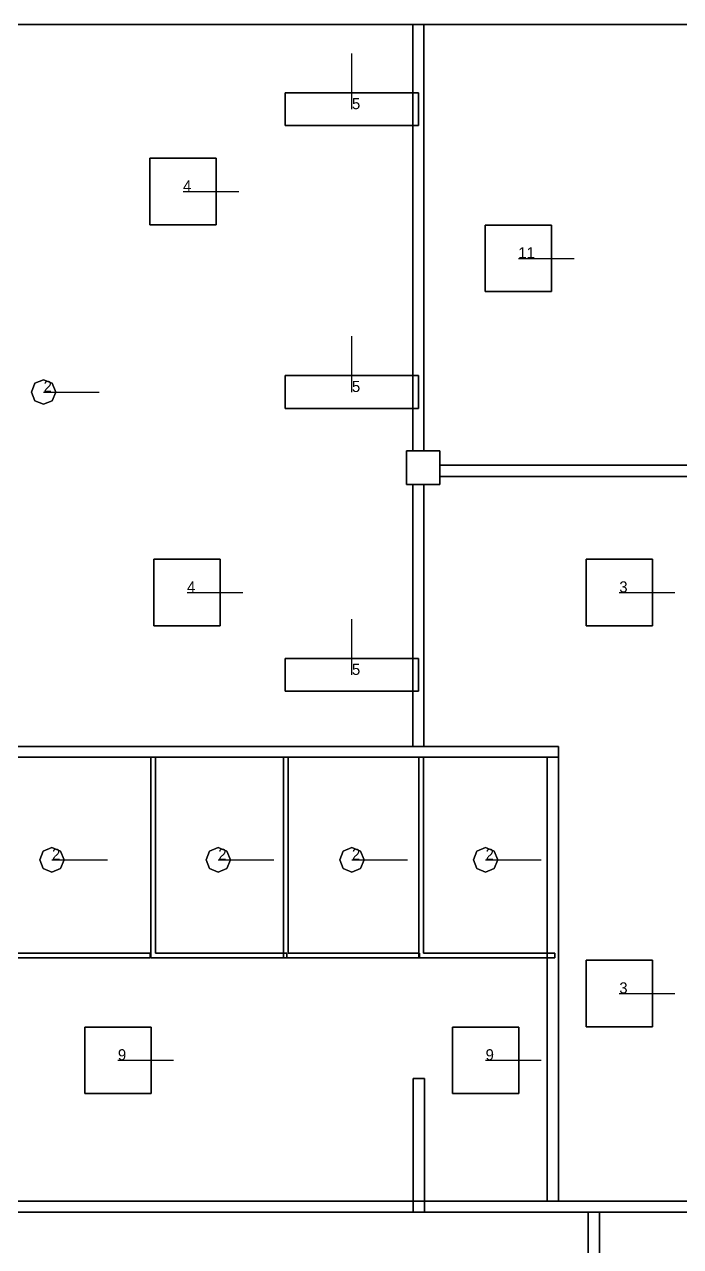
# Model space of a CAD drawing. Extents: x 0 to 55.3, y 0 to 23.2.
# Drawn here: x 8.46 to 14.35, y 11.83 to 22.8 of the extents above; entities that cross this region are included whole.
import ezdxf

# ---------------------------------------------------------------- set-up
doc = ezdxf.new("R2010")
doc.units = 0
doc.header["$MEASUREMENT"] = 0
for name, color, linetype in [('DLXFURN', 5, 'Continuous'), ('DLXLUM', 7, 'Continuous'), ('DLXLUMEX', 7, 'Continuous'), ('DLXSCENE', 7, 'Continuous')]:
    doc.layers.add(name, color=color, linetype=linetype)

# ---------------------------------------------------------------- blocks, each defined once
blk = doc.blocks.new('*U173')
at = {"color": 1}
blk.add_line((0, 0), (0, 0.5), dxfattribs=at)
for p, q in [((0.598, 0.147), (-0.598, 0.147)), ((-0.598, 0.147), (-0.598, -0.147)), ((-0.598, 0.147), (-0.598, -0.147)), ((-0.598, -0.147), (-0.598, 0.147)), ((-0.598, 0.147), (-0.598, 0.147)), ((0.598, 0.147), (-0.598, 0.147)), ((-0.598, 0.147), (-0.598, 0.147)), ((-0.598, 0.147), (0.598, 0.147)), ((-0.598, -0.147), (-0.598, 0.147)), ((-0.598, 0.147), (0.598, 0.147)), ((0.598, -0.147), (0.598, 0.147)), ((0.598, 0.147), (0.598, 0.147)), ((0.598, -0.147), (0.598, 0.147)), ((0.598, 0.147), (0.598, 0.147)), ((0.598, 0.147), (0.598, -0.147)), ((0.598, 0.147), (0.598, -0.147)), ((-0.598, -0.147), (0.598, -0.147)), ((-0.598, -0.147), (0.598, -0.147)), ((0.598, -0.147), (-0.598, -0.147)), ((-0.598, -0.147), (-0.598, -0.147)), ((-0.598, -0.147), (-0.598, -0.147)), ((0.598, -0.147), (-0.598, -0.147)), ((0.598, -0.147), (0.598, -0.147)), ((0.598, -0.147), (0.598, -0.147))]:
    blk.add_line(p, q)
at = {"layer": 'DLXLUMEX', "color": 7}
blk.add_text('5', height=0.1, dxfattribs=at).set_placement((0, 0))
blk = doc.blocks.new('*U184')
at = {"color": 1}
blk.add_line((0, 0), (0, 0.5), dxfattribs=at)
for p, q in [((0.598, 0.147), (-0.598, 0.147)), ((-0.598, 0.147), (-0.598, -0.147)), ((-0.598, 0.147), (-0.598, -0.147)), ((-0.598, -0.147), (-0.598, 0.147)), ((-0.598, 0.147), (-0.598, 0.147)), ((0.598, 0.147), (-0.598, 0.147)), ((-0.598, 0.147), (-0.598, 0.147)), ((-0.598, 0.147), (0.598, 0.147)), ((-0.598, -0.147), (-0.598, 0.147)), ((-0.598, 0.147), (0.598, 0.147)), ((0.598, -0.147), (0.598, 0.147)), ((0.598, 0.147), (0.598, 0.147)), ((0.598, -0.147), (0.598, 0.147)), ((0.598, 0.147), (0.598, 0.147)), ((0.598, 0.147), (0.598, -0.147)), ((0.598, 0.147), (0.598, -0.147)), ((-0.598, -0.147), (0.598, -0.147)), ((-0.598, -0.147), (0.598, -0.147)), ((0.598, -0.147), (-0.598, -0.147)), ((-0.598, -0.147), (-0.598, -0.147)), ((-0.598, -0.147), (-0.598, -0.147)), ((0.598, -0.147), (-0.598, -0.147)), ((0.598, -0.147), (0.598, -0.147)), ((0.598, -0.147), (0.598, -0.147))]:
    blk.add_line(p, q)
at = {"layer": 'DLXLUMEX', "color": 7}
blk.add_text('5', height=0.1, dxfattribs=at).set_placement((0, 0))
blk = doc.blocks.new('*U23')
at = {"color": 1}
blk.add_line((0, 0), (0, 0.5), dxfattribs=at)
for p, q in [((0.598, 0.147), (-0.598, 0.147)), ((-0.598, 0.147), (-0.598, -0.147)), ((-0.598, 0.147), (-0.598, -0.147)), ((-0.598, -0.147), (-0.598, 0.147)), ((-0.598, 0.147), (-0.598, 0.147)), ((0.598, 0.147), (-0.598, 0.147)), ((-0.598, 0.147), (-0.598, 0.147)), ((-0.598, 0.147), (0.598, 0.147)), ((-0.598, -0.147), (-0.598, 0.147)), ((-0.598, 0.147), (0.598, 0.147)), ((0.598, -0.147), (0.598, 0.147)), ((0.598, 0.147), (0.598, 0.147)), ((0.598, -0.147), (0.598, 0.147)), ((0.598, 0.147), (0.598, 0.147)), ((0.598, 0.147), (0.598, -0.147)), ((0.598, 0.147), (0.598, -0.147)), ((-0.598, -0.147), (0.598, -0.147)), ((-0.598, -0.147), (0.598, -0.147)), ((0.598, -0.147), (-0.598, -0.147)), ((-0.598, -0.147), (-0.598, -0.147)), ((-0.598, -0.147), (-0.598, -0.147)), ((0.598, -0.147), (-0.598, -0.147)), ((0.598, -0.147), (0.598, -0.147)), ((0.598, -0.147), (0.598, -0.147))]:
    blk.add_line(p, q)
at = {"layer": 'DLXLUMEX', "color": 7}
blk.add_text('5', height=0.1, dxfattribs=at).set_placement((0, 0))
blk = doc.blocks.new('*U56')
for p, q in [((-0.078, 0.078), (0, 0.11)), ((0, 0.11), (-0.078, 0.078)), ((0, 0.11), (-0.078, 0.078)), ((-0.078, 0.078), (0, 0.11)), ((0, 0.11), (0.078, 0.078)), ((0.078, 0.078), (0, 0.11)), ((0, 0.11), (0, 0.11)), ((0.078, 0.078), (0, 0.11)), ((0, 0.11), (0, 0.11)), ((0, 0.11), (0.078, 0.078)), ((-0.11, 0), (-0.078, 0.078)), ((-0.078, 0.078), (-0.11, 0)), ((-0.078, 0.078), (-0.11, 0)), ((-0.11, 0), (-0.078, 0.078)), ((-0.078, -0.078), (-0.11, 0)), ((-0.11, 0), (-0.078, -0.078)), ((-0.11, 0), (-0.11, 0)), ((-0.11, 0), (-0.078, -0.078)), ((-0.078, -0.078), (-0.11, 0)), ((-0.11, 0), (-0.11, 0)), ((-0.078, 0.078), (-0.078, 0.078)), ((-0.078, 0.078), (-0.078, 0.078)), ((0.078, 0.078), (0.11, 0)), ((0.11, 0), (0.078, 0.078)), ((0.078, 0.078), (0.078, 0.078)), ((0.11, 0), (0.078, 0.078)), ((0.078, 0.078), (0.078, 0.078)), ((0.078, 0.078), (0.11, 0)), ((0.11, 0), (0.078, -0.078)), ((0.078, -0.078), (0.11, 0)), ((0.078, -0.078), (0.11, 0)), ((0.11, 0), (0.078, -0.078)), ((0.11, 0), (0.11, 0)), ((0.11, 0), (0.11, 0)), ((0, -0.11), (-0.078, -0.078)), ((-0.078, -0.078), (0, -0.11)), ((-0.078, -0.078), (-0.078, -0.078)), ((-0.078, -0.078), (0, -0.11)), ((0, -0.11), (-0.078, -0.078)), ((-0.078, -0.078), (-0.078, -0.078)), ((0.078, -0.078), (0, -0.11)), ((0, -0.11), (0.078, -0.078)), ((0, -0.11), (0.078, -0.078)), ((0.078, -0.078), (0, -0.11)), ((0.078, -0.078), (0.078, -0.078)), ((0.078, -0.078), (0.078, -0.078)), ((0, -0.11), (0, -0.11)), ((0, -0.11), (0, -0.11))]:
    blk.add_line(p, q)
at = {"color": 1}
blk.add_line((0, 0), (0.5, 0), dxfattribs=at)
at = {"layer": 'DLXLUMEX', "color": 7}
blk.add_text('2', height=0.1, dxfattribs=at).set_placement((0, 0))
blk = doc.blocks.new('*U78')
for p, q in [((0.298, 0.298), (-0.298, 0.298)), ((-0.298, 0.298), (-0.298, -0.298)), ((-0.298, 0.298), (-0.298, -0.298)), ((-0.298, -0.298), (-0.298, 0.298)), ((-0.298, 0.298), (-0.298, 0.298)), ((0.298, 0.298), (-0.298, 0.298)), ((-0.298, 0.298), (-0.298, 0.298)), ((-0.298, 0.298), (0.298, 0.298)), ((-0.298, -0.298), (-0.298, 0.298)), ((-0.298, 0.298), (0.298, 0.298)), ((0.298, -0.298), (0.298, 0.298)), ((0.298, 0.298), (0.298, 0.298)), ((0.298, -0.298), (0.298, 0.298)), ((0.298, 0.298), (0.298, 0.298)), ((0.298, 0.298), (0.298, -0.298)), ((0.298, 0.298), (0.298, -0.298)), ((-0.298, -0.298), (0.298, -0.298)), ((-0.298, -0.298), (-0.298, -0.298)), ((-0.298, -0.298), (0.298, -0.298)), ((0.298, -0.298), (-0.298, -0.298)), ((-0.298, -0.298), (-0.298, -0.298)), ((0.298, -0.298), (-0.298, -0.298)), ((0.298, -0.298), (0.298, -0.298)), ((0.298, -0.298), (0.298, -0.298))]:
    blk.add_line(p, q)
at = {"color": 1}
blk.add_line((0, 0), (0.5, 0), dxfattribs=at)
at = {"layer": 'DLXLUMEX', "color": 7}
blk.add_text('4', height=0.1, dxfattribs=at).set_placement((0, 0))
blk = doc.blocks.new('*U89')
for p, q in [((0.298, 0.298), (-0.298, 0.298)), ((-0.298, 0.298), (-0.298, -0.298)), ((-0.298, 0.298), (-0.298, -0.298)), ((-0.298, -0.298), (-0.298, 0.298)), ((-0.298, 0.298), (-0.298, 0.298)), ((0.298, 0.298), (-0.298, 0.298)), ((-0.298, 0.298), (-0.298, 0.298)), ((-0.298, 0.298), (0.298, 0.298)), ((-0.298, -0.298), (-0.298, 0.298)), ((-0.298, 0.298), (0.298, 0.298)), ((0.298, -0.298), (0.298, 0.298)), ((0.298, 0.298), (0.298, 0.298)), ((0.298, -0.298), (0.298, 0.298)), ((0.298, 0.298), (0.298, 0.298)), ((0.298, 0.298), (0.298, -0.298)), ((0.298, 0.298), (0.298, -0.298)), ((-0.298, -0.298), (0.298, -0.298)), ((-0.298, -0.298), (-0.298, -0.298)), ((-0.298, -0.298), (0.298, -0.298)), ((0.298, -0.298), (-0.298, -0.298)), ((-0.298, -0.298), (-0.298, -0.298)), ((0.298, -0.298), (-0.298, -0.298)), ((0.298, -0.298), (0.298, -0.298)), ((0.298, -0.298), (0.298, -0.298))]:
    blk.add_line(p, q)
at = {"color": 1}
blk.add_line((0, 0), (0.5, 0), dxfattribs=at)
at = {"layer": 'DLXLUMEX', "color": 7}
blk.add_text('4', height=0.1, dxfattribs=at).set_placement((0, 0))
blk = doc.blocks.new('*U111')
for p, q in [((0.298, 0.298), (-0.298, 0.298)), ((-0.298, 0.298), (-0.298, -0.298)), ((-0.298, 0.298), (-0.298, -0.298)), ((-0.298, -0.298), (-0.298, 0.298)), ((-0.298, 0.298), (-0.298, 0.298)), ((0.298, 0.298), (-0.298, 0.298)), ((-0.298, 0.298), (-0.298, 0.298)), ((-0.298, 0.298), (0.298, 0.298)), ((-0.298, -0.298), (-0.298, 0.298)), ((-0.298, 0.298), (0.298, 0.298)), ((0.298, -0.298), (0.298, 0.298)), ((0.298, 0.298), (0.298, 0.298)), ((0.298, -0.298), (0.298, 0.298)), ((0.298, 0.298), (0.298, 0.298)), ((0.298, 0.298), (0.298, -0.298)), ((0.298, 0.298), (0.298, -0.298)), ((-0.298, -0.298), (0.298, -0.298)), ((-0.298, -0.298), (-0.298, -0.298)), ((-0.298, -0.298), (0.298, -0.298)), ((0.298, -0.298), (-0.298, -0.298)), ((-0.298, -0.298), (-0.298, -0.298)), ((0.298, -0.298), (-0.298, -0.298)), ((0.298, -0.298), (0.298, -0.298)), ((0.298, -0.298), (0.298, -0.298))]:
    blk.add_line(p, q)
at = {"color": 1}
blk.add_line((0, 0), (0.5, 0), dxfattribs=at)
at = {"layer": 'DLXLUMEX', "color": 7}
blk.add_text('11', height=0.1, dxfattribs=at).set_placement((0, 0))
blk = doc.blocks.new('*U112')
for p, q in [((0.298, 0.298), (-0.298, 0.298)), ((-0.298, 0.298), (-0.298, -0.298)), ((-0.298, 0.298), (-0.298, -0.298)), ((-0.298, -0.298), (-0.298, 0.298)), ((-0.298, 0.298), (-0.298, 0.298)), ((0.298, 0.298), (-0.298, 0.298)), ((-0.298, 0.298), (-0.298, 0.298)), ((-0.298, 0.298), (0.298, 0.298)), ((-0.298, -0.298), (-0.298, 0.298)), ((-0.298, 0.298), (0.298, 0.298)), ((0.298, -0.298), (0.298, 0.298)), ((0.298, 0.298), (0.298, 0.298)), ((0.298, -0.298), (0.298, 0.298)), ((0.298, 0.298), (0.298, 0.298)), ((0.298, 0.298), (0.298, -0.298)), ((0.298, 0.298), (0.298, -0.298)), ((-0.298, -0.298), (0.298, -0.298)), ((-0.298, -0.298), (-0.298, -0.298)), ((-0.298, -0.298), (0.298, -0.298)), ((0.298, -0.298), (-0.298, -0.298)), ((-0.298, -0.298), (-0.298, -0.298)), ((0.298, -0.298), (-0.298, -0.298)), ((0.298, -0.298), (0.298, -0.298)), ((0.298, -0.298), (0.298, -0.298))]:
    blk.add_line(p, q)
at = {"color": 1}
blk.add_line((0, 0), (0.5, 0), dxfattribs=at)
at = {"layer": 'DLXLUMEX', "color": 7}
blk.add_text('3', height=0.1, dxfattribs=at).set_placement((0, 0))
blk = doc.blocks.new('*U119')
for p, q in [((0.298, 0.298), (-0.298, 0.298)), ((-0.298, 0.298), (-0.298, -0.298)), ((-0.298, 0.298), (-0.298, -0.298)), ((-0.298, -0.298), (-0.298, 0.298)), ((-0.298, 0.298), (-0.298, 0.298)), ((0.298, 0.298), (-0.298, 0.298)), ((-0.298, 0.298), (-0.298, 0.298)), ((-0.298, 0.298), (0.298, 0.298)), ((-0.298, -0.298), (-0.298, 0.298)), ((-0.298, 0.298), (0.298, 0.298)), ((0.298, -0.298), (0.298, 0.298)), ((0.298, 0.298), (0.298, 0.298)), ((0.298, -0.298), (0.298, 0.298)), ((0.298, 0.298), (0.298, 0.298)), ((0.298, 0.298), (0.298, -0.298)), ((0.298, 0.298), (0.298, -0.298)), ((-0.298, -0.298), (0.298, -0.298)), ((-0.298, -0.298), (-0.298, -0.298)), ((-0.298, -0.298), (0.298, -0.298)), ((0.298, -0.298), (-0.298, -0.298)), ((-0.298, -0.298), (-0.298, -0.298)), ((0.298, -0.298), (-0.298, -0.298)), ((0.298, -0.298), (0.298, -0.298)), ((0.298, -0.298), (0.298, -0.298))]:
    blk.add_line(p, q)
at = {"color": 1}
blk.add_line((0, 0), (0.5, 0), dxfattribs=at)
at = {"layer": 'DLXLUMEX', "color": 7}
blk.add_text('3', height=0.1, dxfattribs=at).set_placement((0, 0))
blk = doc.blocks.new('*U187')
for p, q in [((0.298, 0.298), (-0.298, 0.298)), ((-0.298, 0.298), (-0.298, -0.298)), ((-0.298, 0.298), (-0.298, -0.298)), ((-0.298, -0.298), (-0.298, 0.298)), ((-0.298, 0.298), (-0.298, 0.298)), ((0.298, 0.298), (-0.298, 0.298)), ((-0.298, 0.298), (-0.298, 0.298)), ((-0.298, 0.298), (0.298, 0.298)), ((-0.298, -0.298), (-0.298, 0.298)), ((-0.298, 0.298), (0.298, 0.298)), ((0.298, -0.298), (0.298, 0.298)), ((0.298, 0.298), (0.298, 0.298)), ((0.298, -0.298), (0.298, 0.298)), ((0.298, 0.298), (0.298, 0.298)), ((0.298, 0.298), (0.298, -0.298)), ((0.298, 0.298), (0.298, -0.298)), ((-0.298, -0.298), (0.298, -0.298)), ((-0.298, -0.298), (-0.298, -0.298)), ((-0.298, -0.298), (0.298, -0.298)), ((0.298, -0.298), (-0.298, -0.298)), ((-0.298, -0.298), (-0.298, -0.298)), ((0.298, -0.298), (-0.298, -0.298)), ((0.298, -0.298), (0.298, -0.298)), ((0.298, -0.298), (0.298, -0.298))]:
    blk.add_line(p, q)
at = {"color": 1}
blk.add_line((0, 0), (0.5, 0), dxfattribs=at)
at = {"layer": 'DLXLUMEX', "color": 7}
blk.add_text('9', height=0.1, dxfattribs=at).set_placement((0, 0))
blk = doc.blocks.new('*U188')
for p, q in [((0.298, 0.298), (-0.298, 0.298)), ((-0.298, 0.298), (-0.298, -0.298)), ((-0.298, 0.298), (-0.298, -0.298)), ((-0.298, -0.298), (-0.298, 0.298)), ((-0.298, 0.298), (-0.298, 0.298)), ((0.298, 0.298), (-0.298, 0.298)), ((-0.298, 0.298), (-0.298, 0.298)), ((-0.298, 0.298), (0.298, 0.298)), ((-0.298, -0.298), (-0.298, 0.298)), ((-0.298, 0.298), (0.298, 0.298)), ((0.298, -0.298), (0.298, 0.298)), ((0.298, 0.298), (0.298, 0.298)), ((0.298, -0.298), (0.298, 0.298)), ((0.298, 0.298), (0.298, 0.298)), ((0.298, 0.298), (0.298, -0.298)), ((0.298, 0.298), (0.298, -0.298)), ((-0.298, -0.298), (0.298, -0.298)), ((-0.298, -0.298), (-0.298, -0.298)), ((-0.298, -0.298), (0.298, -0.298)), ((0.298, -0.298), (-0.298, -0.298)), ((-0.298, -0.298), (-0.298, -0.298)), ((0.298, -0.298), (-0.298, -0.298)), ((0.298, -0.298), (0.298, -0.298)), ((0.298, -0.298), (0.298, -0.298))]:
    blk.add_line(p, q)
at = {"color": 1}
blk.add_line((0, 0), (0.5, 0), dxfattribs=at)
at = {"layer": 'DLXLUMEX', "color": 7}
blk.add_text('9', height=0.1, dxfattribs=at).set_placement((0, 0))
blk = doc.blocks.new('*U189')
for p, q in [((-0.078, 0.078), (0, 0.11)), ((0, 0.11), (-0.078, 0.078)), ((0, 0.11), (-0.078, 0.078)), ((-0.078, 0.078), (0, 0.11)), ((0, 0.11), (0.078, 0.078)), ((0.078, 0.078), (0, 0.11)), ((0, 0.11), (0, 0.11)), ((0.078, 0.078), (0, 0.11)), ((0, 0.11), (0, 0.11)), ((0, 0.11), (0.078, 0.078)), ((-0.11, 0), (-0.078, 0.078)), ((-0.078, 0.078), (-0.11, 0)), ((-0.078, 0.078), (-0.11, 0)), ((-0.11, 0), (-0.078, 0.078)), ((-0.078, -0.078), (-0.11, 0)), ((-0.11, 0), (-0.078, -0.078)), ((-0.11, 0), (-0.11, 0)), ((-0.11, 0), (-0.078, -0.078)), ((-0.078, -0.078), (-0.11, 0)), ((-0.11, 0), (-0.11, 0)), ((-0.078, 0.078), (-0.078, 0.078)), ((-0.078, 0.078), (-0.078, 0.078)), ((0.078, 0.078), (0.11, 0)), ((0.11, 0), (0.078, 0.078)), ((0.078, 0.078), (0.078, 0.078)), ((0.11, 0), (0.078, 0.078)), ((0.078, 0.078), (0.078, 0.078)), ((0.078, 0.078), (0.11, 0)), ((0.11, 0), (0.078, -0.078)), ((0.078, -0.078), (0.11, 0)), ((0.078, -0.078), (0.11, 0)), ((0.11, 0), (0.078, -0.078)), ((0.11, 0), (0.11, 0)), ((0.11, 0), (0.11, 0)), ((0, -0.11), (-0.078, -0.078)), ((-0.078, -0.078), (0, -0.11)), ((-0.078, -0.078), (-0.078, -0.078)), ((-0.078, -0.078), (0, -0.11)), ((0, -0.11), (-0.078, -0.078)), ((-0.078, -0.078), (-0.078, -0.078)), ((0.078, -0.078), (0, -0.11)), ((0, -0.11), (0.078, -0.078)), ((0, -0.11), (0.078, -0.078)), ((0.078, -0.078), (0, -0.11)), ((0.078, -0.078), (0.078, -0.078)), ((0.078, -0.078), (0.078, -0.078)), ((0, -0.11), (0, -0.11)), ((0, -0.11), (0, -0.11))]:
    blk.add_line(p, q)
at = {"color": 1}
blk.add_line((0, 0), (0.5, 0), dxfattribs=at)
at = {"layer": 'DLXLUMEX', "color": 7}
blk.add_text('2', height=0.1, dxfattribs=at).set_placement((0, 0))
blk = doc.blocks.new('*U190')
for p, q in [((-0.078, 0.078), (0, 0.11)), ((0, 0.11), (-0.078, 0.078)), ((0, 0.11), (-0.078, 0.078)), ((-0.078, 0.078), (0, 0.11)), ((0, 0.11), (0.078, 0.078)), ((0.078, 0.078), (0, 0.11)), ((0, 0.11), (0, 0.11)), ((0.078, 0.078), (0, 0.11)), ((0, 0.11), (0, 0.11)), ((0, 0.11), (0.078, 0.078)), ((-0.11, 0), (-0.078, 0.078)), ((-0.078, 0.078), (-0.11, 0)), ((-0.078, 0.078), (-0.11, 0)), ((-0.11, 0), (-0.078, 0.078)), ((-0.078, -0.078), (-0.11, 0)), ((-0.11, 0), (-0.078, -0.078)), ((-0.11, 0), (-0.11, 0)), ((-0.11, 0), (-0.078, -0.078)), ((-0.078, -0.078), (-0.11, 0)), ((-0.11, 0), (-0.11, 0)), ((-0.078, 0.078), (-0.078, 0.078)), ((-0.078, 0.078), (-0.078, 0.078)), ((0.078, 0.078), (0.11, 0)), ((0.11, 0), (0.078, 0.078)), ((0.078, 0.078), (0.078, 0.078)), ((0.11, 0), (0.078, 0.078)), ((0.078, 0.078), (0.078, 0.078)), ((0.078, 0.078), (0.11, 0)), ((0.11, 0), (0.078, -0.078)), ((0.078, -0.078), (0.11, 0)), ((0.078, -0.078), (0.11, 0)), ((0.11, 0), (0.078, -0.078)), ((0.11, 0), (0.11, 0)), ((0.11, 0), (0.11, 0)), ((0, -0.11), (-0.078, -0.078)), ((-0.078, -0.078), (0, -0.11)), ((-0.078, -0.078), (-0.078, -0.078)), ((-0.078, -0.078), (0, -0.11)), ((0, -0.11), (-0.078, -0.078)), ((-0.078, -0.078), (-0.078, -0.078)), ((0.078, -0.078), (0, -0.11)), ((0, -0.11), (0.078, -0.078)), ((0, -0.11), (0.078, -0.078)), ((0.078, -0.078), (0, -0.11)), ((0.078, -0.078), (0.078, -0.078)), ((0.078, -0.078), (0.078, -0.078)), ((0, -0.11), (0, -0.11)), ((0, -0.11), (0, -0.11))]:
    blk.add_line(p, q)
at = {"color": 1}
blk.add_line((0, 0), (0.5, 0), dxfattribs=at)
at = {"layer": 'DLXLUMEX', "color": 7}
blk.add_text('2', height=0.1, dxfattribs=at).set_placement((0, 0))
blk = doc.blocks.new('*U191')
for p, q in [((-0.078, 0.078), (0, 0.11)), ((0, 0.11), (-0.078, 0.078)), ((0, 0.11), (-0.078, 0.078)), ((-0.078, 0.078), (0, 0.11)), ((0, 0.11), (0.078, 0.078)), ((0.078, 0.078), (0, 0.11)), ((0, 0.11), (0, 0.11)), ((0.078, 0.078), (0, 0.11)), ((0, 0.11), (0, 0.11)), ((0, 0.11), (0.078, 0.078)), ((-0.11, 0), (-0.078, 0.078)), ((-0.078, 0.078), (-0.11, 0)), ((-0.078, 0.078), (-0.11, 0)), ((-0.11, 0), (-0.078, 0.078)), ((-0.078, -0.078), (-0.11, 0)), ((-0.11, 0), (-0.078, -0.078)), ((-0.11, 0), (-0.11, 0)), ((-0.11, 0), (-0.078, -0.078)), ((-0.078, -0.078), (-0.11, 0)), ((-0.11, 0), (-0.11, 0)), ((-0.078, 0.078), (-0.078, 0.078)), ((-0.078, 0.078), (-0.078, 0.078)), ((0.078, 0.078), (0.11, 0)), ((0.11, 0), (0.078, 0.078)), ((0.078, 0.078), (0.078, 0.078)), ((0.11, 0), (0.078, 0.078)), ((0.078, 0.078), (0.078, 0.078)), ((0.078, 0.078), (0.11, 0)), ((0.11, 0), (0.078, -0.078)), ((0.078, -0.078), (0.11, 0)), ((0.078, -0.078), (0.11, 0)), ((0.11, 0), (0.078, -0.078)), ((0.11, 0), (0.11, 0)), ((0.11, 0), (0.11, 0)), ((0, -0.11), (-0.078, -0.078)), ((-0.078, -0.078), (0, -0.11)), ((-0.078, -0.078), (-0.078, -0.078)), ((-0.078, -0.078), (0, -0.11)), ((0, -0.11), (-0.078, -0.078)), ((-0.078, -0.078), (-0.078, -0.078)), ((0.078, -0.078), (0, -0.11)), ((0, -0.11), (0.078, -0.078)), ((0, -0.11), (0.078, -0.078)), ((0.078, -0.078), (0, -0.11)), ((0.078, -0.078), (0.078, -0.078)), ((0.078, -0.078), (0.078, -0.078)), ((0, -0.11), (0, -0.11)), ((0, -0.11), (0, -0.11))]:
    blk.add_line(p, q)
at = {"color": 1}
blk.add_line((0, 0), (0.5, 0), dxfattribs=at)
at = {"layer": 'DLXLUMEX', "color": 7}
blk.add_text('2', height=0.1, dxfattribs=at).set_placement((0, 0))
blk = doc.blocks.new('*U192')
for p, q in [((-0.078, 0.078), (0, 0.11)), ((0, 0.11), (-0.078, 0.078)), ((0, 0.11), (-0.078, 0.078)), ((-0.078, 0.078), (0, 0.11)), ((0, 0.11), (0.078, 0.078)), ((0.078, 0.078), (0, 0.11)), ((0, 0.11), (0, 0.11)), ((0.078, 0.078), (0, 0.11)), ((0, 0.11), (0, 0.11)), ((0, 0.11), (0.078, 0.078)), ((-0.11, 0), (-0.078, 0.078)), ((-0.078, 0.078), (-0.11, 0)), ((-0.078, 0.078), (-0.11, 0)), ((-0.11, 0), (-0.078, 0.078)), ((-0.078, -0.078), (-0.11, 0)), ((-0.11, 0), (-0.078, -0.078)), ((-0.11, 0), (-0.11, 0)), ((-0.11, 0), (-0.078, -0.078)), ((-0.078, -0.078), (-0.11, 0)), ((-0.11, 0), (-0.11, 0)), ((-0.078, 0.078), (-0.078, 0.078)), ((-0.078, 0.078), (-0.078, 0.078)), ((0.078, 0.078), (0.11, 0)), ((0.11, 0), (0.078, 0.078)), ((0.078, 0.078), (0.078, 0.078)), ((0.11, 0), (0.078, 0.078)), ((0.078, 0.078), (0.078, 0.078)), ((0.078, 0.078), (0.11, 0)), ((0.11, 0), (0.078, -0.078)), ((0.078, -0.078), (0.11, 0)), ((0.078, -0.078), (0.11, 0)), ((0.11, 0), (0.078, -0.078)), ((0.11, 0), (0.11, 0)), ((0.11, 0), (0.11, 0)), ((0, -0.11), (-0.078, -0.078)), ((-0.078, -0.078), (0, -0.11)), ((-0.078, -0.078), (-0.078, -0.078)), ((-0.078, -0.078), (0, -0.11)), ((0, -0.11), (-0.078, -0.078)), ((-0.078, -0.078), (-0.078, -0.078)), ((0.078, -0.078), (0, -0.11)), ((0, -0.11), (0.078, -0.078)), ((0, -0.11), (0.078, -0.078)), ((0.078, -0.078), (0, -0.11)), ((0.078, -0.078), (0.078, -0.078)), ((0.078, -0.078), (0.078, -0.078)), ((0, -0.11), (0, -0.11)), ((0, -0.11), (0, -0.11))]:
    blk.add_line(p, q)
at = {"color": 1}
blk.add_line((0, 0), (0.5, 0), dxfattribs=at)
at = {"layer": 'DLXLUMEX', "color": 7}
blk.add_text('2', height=0.1, dxfattribs=at).set_placement((0, 0))
blk = doc.blocks.new('*U57')
for p, q in [((0.1, 0.25), (0.1, 4.079)), ((0.1, 4.079), (0.1, 4.079)), ((0.1, 4.079), (0.1, 0.25)), ((0.2, 0.25), (0.2, 4.079)), ((0.2, 4.079), (0.2, 4.079)), ((0.2, 4.079), (0.2, 0.25)), ((0.1, 0.25), (0.1, 0.25)), ((0.2, 0.25), (0.2, 0.25)), ((0.1, -0.05), (0.1, -0.05)), ((0.1, -0.05), (0.1, -2.403)), ((0.1, -2.403), (0.1, -0.05)), ((0.2, -0.05), (0.2, -0.05)), ((0.2, -0.05), (0.2, -2.403)), ((0.2, -2.403), (0.2, -0.05)), ((0.1, -2.403), (0.2, -2.403)), ((0.2, -2.403), (0.1, -2.403)), ((0.1, -2.403), (0.1, -2.403)), ((0.1, -2.403), (0.1, -2.403)), ((0.2, -2.403), (0.2, -2.403)), ((0.2, -2.403), (0.2, -2.403))]:
    blk.add_line(p, q)
blk = doc.blocks.new('*U58')
for p, q in [((5.154, 9.097), (-0.3, 9.097)), ((-0.3, 9.097), (-0.3, 9.097)), ((-0.3, 9.097), (5.154, 9.097)), ((-0.3, 9.097), (-0.3, -0.616)), ((-0.3, -0.616), (-0.3, 9.097)), ((-0.3, 9.097), (-0.3, 9.097)), ((-0.191, -0.618), (-0.191, 9)), ((-0.191, 9), (-0.191, 9)), ((-0.191, 9), (-0.191, -0.618)), ((5.154, 9), (-0.191, 9)), ((-0.191, 9), (-0.191, 9)), ((-0.191, 9), (5.154, 9)), ((5.154, 9), (5.154, 9.097)), ((5.154, 9.097), (5.154, 9.097)), ((5.154, 9.097), (5.154, 9)), ((5.154, 9.097), (5.154, 9.097)), ((5.154, 9), (5.154, 9)), ((5.154, 9), (5.154, 9)), ((-0.3, -0.616), (-0.191, -0.618)), ((-0.191, -0.618), (-0.3, -0.616)), ((-0.3, -0.616), (-0.3, -0.616)), ((-0.3, -0.616), (-0.3, -0.616)), ((-0.191, -0.618), (-0.191, -0.618)), ((-0.191, -0.618), (-0.191, -0.618))]:
    blk.add_line(p, q)
blk = doc.blocks.new('*U60')
for p, q in [((0.2, 4.087), (0.1, 4.087)), ((0.1, 4.087), (0.1, 4.087)), ((0.1, 4.087), (0.2, 4.087)), ((0.1, 0.102), (0.1, 4.087)), ((0.1, 4.087), (0.1, 4.087)), ((0.1, 4.087), (0.1, 0.102)), ((0.2, 4.087), (0.2, 4.087)), ((0.2, 4.087), (0.2, 0.102)), ((0.2, 0.102), (0.2, 4.087)), ((0.2, 4.087), (0.2, 4.087)), ((0.1, 0.102), (0.2, 0.102)), ((0.2, 0.102), (0.1, 0.102)), ((0.1, 0.102), (0.1, 0.102)), ((0.1, 0.102), (0.1, 0.102)), ((0.2, 0.102), (0.2, 0.102)), ((0.2, 0.102), (0.2, 0.102))]:
    blk.add_line(p, q)
blk = doc.blocks.new('*U62')
for p, q in [((0, -0.1), (12.6, -0.1)), ((12.6, -0.1), (0, -0.1)), ((0, -0.2), (12.6, -0.2)), ((12.6, -0.2), (0, -0.2))]:
    blk.add_line(p, q)
blk = doc.blocks.new('*U64')
for p, q in [((0.2, 1.2), (0.1, 1.2)), ((0.1, 1.2), (0.1, 1.2)), ((0.1, 1.2), (0.2, 1.2)), ((0.1, 1.2), (0.1, 0)), ((0.1, 0), (0.1, 1.2)), ((0.1, 1.2), (0.1, 1.2)), ((0.2, 0), (0.2, 1.2)), ((0.2, 1.2), (0.2, 1.2)), ((0.2, 1.2), (0.2, 0)), ((0.2, 1.2), (0.2, 1.2)), ((0.1, 0), (0.2, 0)), ((0.2, 0), (0.1, 0)), ((0.1, 0), (0.1, 0)), ((0.1, 0), (0.1, 0)), ((0.2, 0), (0.2, 0)), ((0.2, 0), (0.2, 0))]:
    blk.add_line(p, q)
blk = doc.blocks.new('*U70')
for p, q in [((0.127, 1.2), (0.127, -0.6)), ((0.168, 1.2), (0.127, 1.2)), ((0.127, 1.2), (0.168, 1.2)), ((0.127, -0.6), (0.127, 1.2)), ((0.168, 1.2), (0.127, 1.2)), ((0.127, 1.2), (0.127, 1.2)), ((0.127, 1.2), (0.168, 1.2)), ((0.127, 1.2), (0.127, -0.6)), ((0.127, -0.6), (0.127, 1.2)), ((0.127, 1.2), (0.127, 1.2)), ((0.168, -0.558), (0.168, 1.2)), ((0.168, 1.2), (0.168, -0.558)), ((0.168, -0.558), (0.168, 1.2)), ((0.168, 1.2), (0.168, 1.2)), ((0.168, 1.2), (0.168, -0.558)), ((0.168, 1.2), (0.168, 1.2)), ((0.127, -0.6), (1.348, -0.6)), ((1.348, -0.6), (0.127, -0.6)), ((0.127, -0.6), (1.348, -0.6)), ((1.348, -0.6), (0.127, -0.6)), ((0.127, -0.6), (0.127, -0.6)), ((0.127, -0.6), (0.127, -0.6)), ((1.348, -0.558), (0.168, -0.558)), ((0.168, -0.558), (1.348, -0.558)), ((1.348, -0.558), (0.168, -0.558)), ((0.168, -0.558), (0.168, -0.558)), ((0.168, -0.558), (1.348, -0.558)), ((0.168, -0.558), (0.168, -0.558)), ((1.348, -0.6), (1.348, -0.558)), ((1.348, -0.558), (1.348, -0.6)), ((1.348, -0.6), (1.348, -0.558)), ((1.348, -0.558), (1.348, -0.558)), ((1.348, -0.558), (1.348, -0.6)), ((1.348, -0.558), (1.348, -0.558)), ((1.348, -0.6), (1.348, -0.6)), ((1.348, -0.6), (1.348, -0.6))]:
    blk.add_line(p, q)
blk = doc.blocks.new('*U71')
for p, q in [((0.127, 1.2), (0.127, -0.6)), ((0.168, 1.2), (0.127, 1.2)), ((0.127, 1.2), (0.168, 1.2)), ((0.127, -0.6), (0.127, 1.2)), ((0.168, 1.2), (0.127, 1.2)), ((0.127, 1.2), (0.127, 1.2)), ((0.127, 1.2), (0.168, 1.2)), ((0.127, 1.2), (0.127, -0.6)), ((0.127, -0.6), (0.127, 1.2)), ((0.127, 1.2), (0.127, 1.2)), ((0.168, -0.558), (0.168, 1.2)), ((0.168, 1.2), (0.168, -0.558)), ((0.168, -0.558), (0.168, 1.2)), ((0.168, 1.2), (0.168, 1.2)), ((0.168, 1.2), (0.168, -0.558)), ((0.168, 1.2), (0.168, 1.2)), ((0.127, -0.6), (1.348, -0.6)), ((1.348, -0.6), (0.127, -0.6)), ((1.348, -0.6), (0.127, -0.6)), ((0.127, -0.6), (0.127, -0.6)), ((0.127, -0.6), (1.348, -0.6)), ((0.127, -0.6), (0.127, -0.6)), ((1.348, -0.558), (0.168, -0.558)), ((0.168, -0.558), (1.348, -0.558)), ((1.348, -0.558), (0.168, -0.558)), ((0.168, -0.558), (0.168, -0.558)), ((0.168, -0.558), (1.348, -0.558)), ((0.168, -0.558), (0.168, -0.558)), ((1.348, -0.6), (1.348, -0.558)), ((1.348, -0.558), (1.348, -0.6)), ((1.348, -0.6), (1.348, -0.558)), ((1.348, -0.558), (1.348, -0.558)), ((1.348, -0.558), (1.348, -0.6)), ((1.348, -0.558), (1.348, -0.558)), ((1.348, -0.6), (1.348, -0.6)), ((1.348, -0.6), (1.348, -0.6))]:
    blk.add_line(p, q)
blk = doc.blocks.new('*U72')
for p, q in [((0.127, 1.2), (0.127, -0.6)), ((0.168, 1.2), (0.127, 1.2)), ((0.127, 1.2), (0.168, 1.2)), ((0.127, -0.6), (0.127, 1.2)), ((0.168, 1.2), (0.127, 1.2)), ((0.127, 1.2), (0.127, 1.2)), ((0.127, 1.2), (0.168, 1.2)), ((0.127, 1.2), (0.127, -0.6)), ((0.127, -0.6), (0.127, 1.2)), ((0.127, 1.2), (0.127, 1.2)), ((0.168, -0.558), (0.168, 1.2)), ((0.168, 1.2), (0.168, -0.558)), ((0.168, -0.558), (0.168, 1.2)), ((0.168, 1.2), (0.168, 1.2)), ((0.168, 1.2), (0.168, -0.558)), ((0.168, 1.2), (0.168, 1.2)), ((0.127, -0.6), (1.348, -0.6)), ((1.348, -0.6), (0.127, -0.6)), ((0.127, -0.6), (1.348, -0.6)), ((1.348, -0.6), (0.127, -0.6)), ((0.127, -0.6), (0.127, -0.6)), ((0.127, -0.6), (0.127, -0.6)), ((1.348, -0.558), (0.168, -0.558)), ((0.168, -0.558), (1.348, -0.558)), ((1.348, -0.558), (0.168, -0.558)), ((0.168, -0.558), (0.168, -0.558)), ((0.168, -0.558), (1.348, -0.558)), ((0.168, -0.558), (0.168, -0.558)), ((1.348, -0.6), (1.348, -0.558)), ((1.348, -0.558), (1.348, -0.6)), ((1.348, -0.6), (1.348, -0.558)), ((1.348, -0.558), (1.348, -0.558)), ((1.348, -0.558), (1.348, -0.6)), ((1.348, -0.558), (1.348, -0.558)), ((1.348, -0.6), (1.348, -0.6)), ((1.348, -0.6), (1.348, -0.6))]:
    blk.add_line(p, q)
blk = doc.blocks.new('*U73')
for p, q in [((1.348, -0.558), (-0.328, -0.558)), ((-0.328, -0.558), (-0.328, -0.6)), ((-0.328, -0.6), (-0.328, -0.558)), ((-0.328, -0.558), (1.348, -0.558)), ((1.348, -0.558), (-0.328, -0.558)), ((-0.328, -0.558), (-0.328, -0.558)), ((-0.328, -0.558), (1.348, -0.558)), ((-0.328, -0.558), (-0.328, -0.6)), ((-0.328, -0.6), (-0.328, -0.558)), ((-0.328, -0.558), (-0.328, -0.558)), ((-0.328, -0.6), (1.348, -0.6)), ((1.348, -0.6), (-0.328, -0.6)), ((-0.328, -0.6), (1.348, -0.6)), ((1.348, -0.6), (-0.328, -0.6)), ((-0.328, -0.6), (-0.328, -0.6)), ((-0.328, -0.6), (-0.328, -0.6)), ((1.348, -0.6), (1.348, -0.558)), ((1.348, -0.558), (1.348, -0.6)), ((1.348, -0.6), (1.348, -0.558)), ((1.348, -0.558), (1.348, -0.558)), ((1.348, -0.558), (1.348, -0.6)), ((1.348, -0.558), (1.348, -0.558)), ((1.348, -0.6), (1.348, -0.6)), ((1.348, -0.6), (1.348, -0.6))]:
    blk.add_line(p, q)
blk = doc.blocks.new('*U74')
for p, q in [((0.2, 5.536), (0.1, 5.536)), ((0.1, 5.536), (0.1, 5.536)), ((0.1, 5.536), (0.2, 5.536)), ((0.1, 5.536), (0.1, 0.003)), ((0.1, 0.003), (0.1, 5.536)), ((0.1, 5.536), (0.1, 5.536)), ((0.2, 5.536), (0.2, 5.536)), ((0.2, 5.536), (0.2, 0.003)), ((0.2, 0.003), (0.2, 5.536)), ((0.2, 5.536), (0.2, 5.536)), ((0.1, 0.003), (0.2, 0.003)), ((0.2, 0.003), (0.1, 0.003)), ((0.1, 0.003), (0.1, 0.003)), ((0.1, 0.003), (0.1, 0.003)), ((0.2, 0.003), (0.2, 0.003)), ((0.2, 0.003), (0.2, 0.003))]:
    blk.add_line(p, q)
blk = doc.blocks.new('*U87')
for p, q in [((-9.153, -0.1), (-9.153, -0.1)), ((-9.153, -0.1), (-1.043, -0.1)), ((-1.043, -0.1), (-9.153, -0.1)), ((-9.153, -0.2), (-9.153, -0.2)), ((-9.153, -0.2), (-0.943, -0.2)), ((-0.943, -0.2), (-9.153, -0.2))]:
    blk.add_line(p, q)
blk = doc.blocks.new('*U97')
for p, q in [((26.4, 22.8), (0, 22.8)), ((0, 22.8), (26.4, 22.8))]:
    blk.add_line(p, q)
blk = doc.blocks.new('*U98')
for p, q in [((0, 22.8), (26.4, 22.8)), ((11.89, 18.971), (11.89, 18.671)), ((12.19, 18.971), (11.89, 18.971)), ((12.19, 18.671), (12.19, 18.971)), ((11.89, 18.671), (12.19, 18.671))]:
    blk.add_line(p, q)
blk = doc.blocks.new('*U99')
for p, q in [((26.4, 22.8), (0, 22.8)), ((11.89, 18.671), (11.89, 18.971)), ((11.89, 18.971), (12.19, 18.971)), ((12.19, 18.971), (12.19, 18.671)), ((12.19, 18.671), (11.89, 18.671))]:
    blk.add_line(p, q)
blk = doc.blocks.new('*U102')
for p, q in [((-0.15, 0.15), (-0.15, -0.15)), ((-0.15, -0.15), (-0.15, 0.15)), ((-0.15, 0.15), (-0.15, 0.15)), ((0.15, 0.15), (-0.15, 0.15)), ((-0.15, 0.15), (-0.15, 0.15)), ((-0.15, 0.15), (0.15, 0.15)), ((0.15, 0.15), (0.15, 0.15)), ((0.15, -0.15), (0.15, 0.15)), ((0.15, 0.15), (0.15, 0.15)), ((0.15, 0.15), (0.15, -0.15)), ((-0.15, -0.15), (-0.15, -0.15)), ((-0.15, -0.15), (0.15, -0.15)), ((0.15, -0.15), (-0.15, -0.15)), ((-0.15, -0.15), (-0.15, -0.15)), ((0.15, -0.15), (0.15, -0.15)), ((0.15, -0.15), (0.15, -0.15))]:
    blk.add_line(p, q)
blk = doc.blocks.new('*U104')
for p, q in [((9.1, 22.8), (11.3, 22.8)), ((11.3, 22.8), (9.1, 22.8)), ((9.1, 22.8), (9.1, 22.8)), ((11.3, 22.8), (11.3, 22.8)), ((12.583, 22.8), (15.583, 22.8)), ((15.583, 22.8), (12.583, 22.8)), ((12.583, 22.8), (12.583, 22.8))]:
    blk.add_line(p, q)

msp = doc.modelspace()

# ---------------------------------------------------------------- block references
at = {"layer": 'DLXFURN'}
for name, p in [('*U57', (11.846, 18.721)), ('*U87', (21.343, 18.942)), ('*U58', (8.1, 7.221)), ('*U72', (9.468, 15.021)), ('*U71', (10.659, 15.021)), ('*U70', (11.873, 15.021)), ('*U60', (13.054, 12.134)), ('*U73', (8.241, 15.021)), ('*U64', (11.851, 12.136)), ('*U62', (7.8, 12.336)), ('*U74', (13.422, 6.6))]:
    msp.add_blockref(name, p, dxfattribs=at)
at = {"layer": 'DLXLUM'}
for name, p in [('*U173', (11.4, 22.039)), ('*U78', (9.884, 21.3)), ('*U111', (12.894, 20.7)), ('*U184', (11.4, 19.5)), ('*U56', (8.632, 19.5)), ('*U89', (9.92, 17.7)), ('*U119', (13.8, 17.7)), ('*U23', (11.4, 16.96)), ('*U189', (8.707, 15.3)), ('*U191', (10.2, 15.3)), ('*U192', (11.4, 15.3)), ('*U190', (12.6, 15.3)), ('*U112', (13.8, 14.1)), ('*U188', (9.299, 13.5)), ('*U187', (12.6, 13.5))]:
    msp.add_blockref(name, p, dxfattribs=at)
at = {"layer": 'DLXSCENE'}
for name, p in [('*U97', (0, 0)), ('*U98', (0, 0)), ('*U99', (0, 0)), ('*U104', (0, 0)), ('*U102', (12.04, 18.821))]:
    msp.add_blockref(name, p, dxfattribs=at)

doc.saveas('drawing.dxf')
